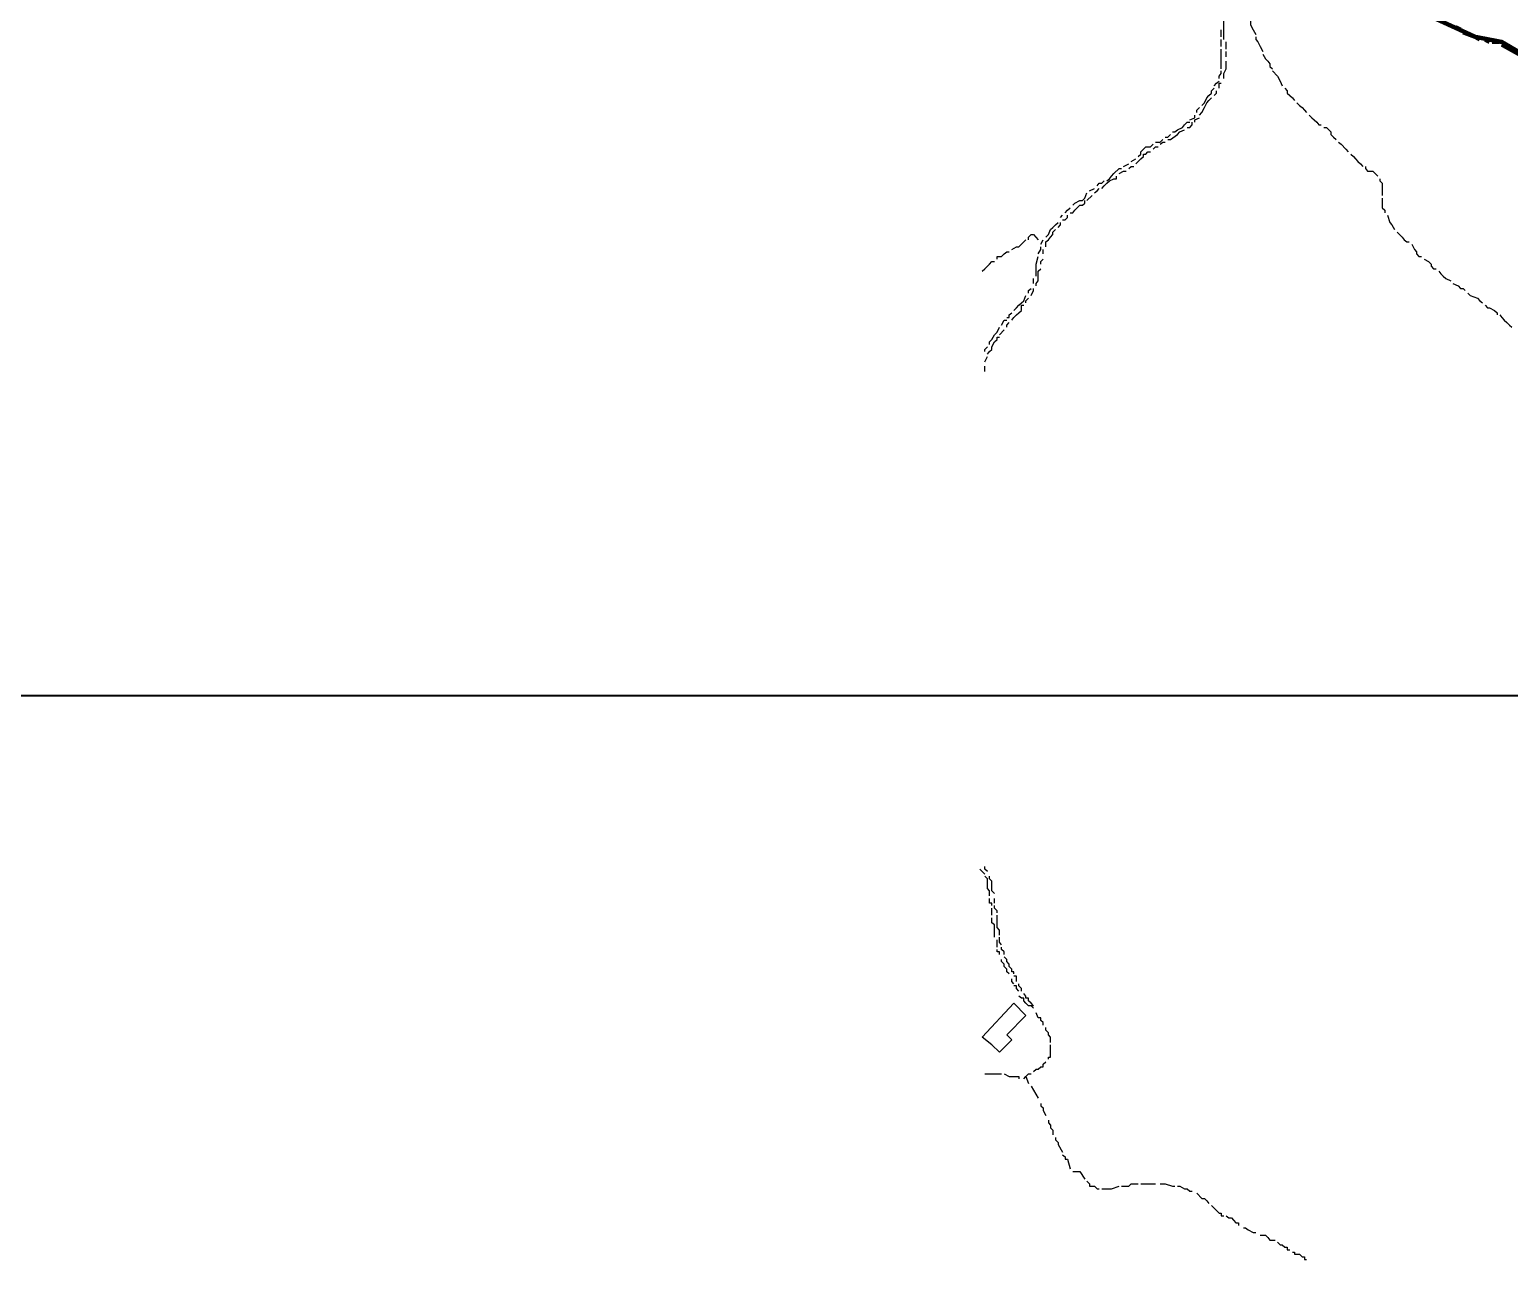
# Model space of a CAD drawing. Header units: millimetres. Extents: x -3588 to 75209, y -3737 to 38254.
# Drawn here: x 4988 to 5810, y 5817 to 6500 of the extents above; entities that cross this region are included whole.
import ezdxf

# ---------------------------------------------------------------- set-up
doc = ezdxf.new("R2010")
doc.units = ezdxf.units.MM
doc.layers.add('P', color=253, linetype='Continuous')

msp = doc.modelspace()

# ---------------------------------------------------------------- linework, layer by layer
at = {"layer": 'P'}
for points, const_width in [([(5828.436, 6479.339), (5805.295, 6492.894), (5790.619, 6495.711), (5757.86, 6510.674)], 2.417), ([(6060.202, 6352.029), (6028.867, 6366.993), (6028.867, 6368.401), (5977.495, 6396.632), (5939.662, 6416.957), (5927.243, 6423.726), (5906.918, 6438.69), (5886.594, 6445.459), (5863.724, 6460.423), (5843.4, 6471.145), (5828.436, 6479.339), (5805.295, 6492.894), (5790.619, 6495.711), (5757.86, 6510.674)], 1.2), ([(5782.426, 6499.664), (5779.609, 6501.072)], 2.417), ([(5793.148, 6494.302), (5790.619, 6495.711), (5783.834, 6498.255)], 2.417), ([(5798.509, 6492.894), (5795.981, 6494.302)], 2.417), ([(5804.159, 6492.894), (5799.934, 6492.894)], 2.417), ([(5814.897, 6486.109), (5805.295, 6491.47)], 2.417), ([(-1120.072, 6129.866), (14080.559, 6129.866)], 1.2)]:
    msp.add_lwpolyline(points, dxfattribs=dict(at, const_width=const_width))
for points in [[(5650.875, 6494.302), (5650.875, 6498.255), (5650.875, 6499.664), (5650.875, 6503.905), (5650.875, 6505.025)], [(5665.838, 6505.025), (5665.838, 6502.48), (5667.247, 6499.664), (5668.671, 6497.119)], [(5649.467, 6495.711), (5649.467, 6497.119), (5649.467, 6498.255), (5649.467, 6499.664)], [(5649.467, 6490.35), (5649.467, 6492.894), (5649.467, 6494.302)], [(5652.299, 6488.941), (5652.299, 6490.35), (5652.299, 6492.894)], [(5668.671, 6495.711), (5668.671, 6494.302), (5669.791, 6492.894), (5671.2, 6490.35), (5672.624, 6487.533)], [(5649.467, 6477.931), (5649.467, 6480.747), (5649.467, 6482.156), (5649.467, 6483.58), (5649.467, 6486.109), (5649.467, 6487.533), (5649.467, 6488.941)], [(5652.299, 6484.7), (5652.299, 6487.533)], [(5672.624, 6486.109), (5674.032, 6483.58), (5675.441, 6482.156), (5676.561, 6480.747), (5676.561, 6479.339), (5677.985, 6477.931)], [(5648.346, 6472.569), (5648.346, 6473.978), (5649.467, 6475.386), (5649.467, 6476.794)], [(5650.875, 6472.569), (5650.875, 6473.978), (5650.875, 6475.386), (5652.299, 6477.931), (5652.299, 6479.339), (5652.299, 6482.156)], [(5677.985, 6476.794), (5680.802, 6473.978), (5682.21, 6471.145), (5683.347, 6468.617)], [(5645.514, 6468.617), (5646.922, 6470.025), (5648.346, 6471.145)], [(5648.346, 6467.208), (5648.346, 6470.025), (5649.467, 6470.025)], [(5637.336, 6452.245), (5638.744, 6453.653), (5640.153, 6456.47), (5641.561, 6459.014), (5642.697, 6460.423), (5644.105, 6461.831)], [(5638.744, 6457.606), (5640.153, 6459.014), (5641.561, 6461.831), (5642.697, 6463.255), (5644.105, 6464.376), (5644.105, 6465.784), (5645.514, 6467.208)], [(5645.514, 6463.255), (5646.922, 6464.376), (5646.922, 6465.784)], [(5684.755, 6467.208), (5686.163, 6465.784), (5686.163, 6464.376), (5688.996, 6461.831), (5690.116, 6460.423)], [(5631.975, 6449.7), (5634.791, 6450.82), (5634.791, 6452.245)], [(5635.912, 6453.653), (5635.912, 6455.061), (5637.336, 6456.47)], [(5691.524, 6459.014), (5692.949, 6457.606), (5694.357, 6456.47), (5695.765, 6455.061), (5696.886, 6453.653)], [(5698.31, 6452.245), (5699.718, 6450.82), (5701.127, 6449.7), (5702.535, 6448.292), (5703.671, 6446.883), (5705.08, 6446.883)], [(5619.828, 6438.69), (5621.236, 6438.69), (5625.189, 6441.506), (5626.597, 6442.931), (5629.142, 6444.051)], [(5622.372, 6442.931), (5623.781, 6442.931), (5625.189, 6444.051), (5628.022, 6445.459), (5629.142, 6446.883), (5630.55, 6448.292), (5631.975, 6448.292)], [(5630.55, 6445.459), (5631.975, 6445.459), (5633.383, 6446.883), (5633.383, 6448.292)], [(5634.791, 6448.292), (5634.791, 6449.7), (5637.336, 6450.82)], [(5706.488, 6445.459), (5707.896, 6445.459), (5709.321, 6444.051), (5710.441, 6442.931), (5710.441, 6441.506), (5711.849, 6440.098), (5713.273, 6438.69)], [(5603.456, 6429.375), (5604.864, 6430.496), (5604.864, 6431.92), (5606.273, 6433.328), (5607.697, 6434.737), (5610.226, 6434.737), (5611.65, 6436.145)], [(5611.65, 6433.328), (5613.058, 6434.737), (5614.467, 6434.737)], [(5613.058, 6437.281), (5615.587, 6437.281), (5617.011, 6438.69)], [(5615.587, 6436.145), (5617.011, 6437.281), (5618.419, 6437.281)], [(5618.419, 6440.098), (5619.828, 6440.098), (5621.236, 6441.506)], [(5714.682, 6437.281), (5716.09, 6436.145), (5718.635, 6433.328), (5720.043, 6431.92)], [(5599.503, 6426.559), (5602.048, 6427.967)], [(5602.048, 6425.134), (5603.456, 6426.559), (5604.864, 6427.967), (5606.273, 6429.375), (5606.273, 6430.496), (5607.697, 6430.496), (5608.817, 6431.92), (5610.226, 6431.92)], [(5721.451, 6430.496), (5722.86, 6429.375), (5723.996, 6427.967), (5725.404, 6426.559), (5726.813, 6425.134), (5728.221, 6423.726)], [(5583.131, 6411.595), (5584.54, 6413.004), (5585.948, 6414.412), (5587.372, 6415.82), (5589.901, 6416.957), (5591.325, 6416.957), (5591.325, 6418.365)], [(5585.948, 6415.82), (5587.372, 6416.957), (5588.493, 6418.365), (5589.901, 6419.773), (5592.734, 6422.606), (5594.142, 6422.606)], [(5592.734, 6419.773), (5595.262, 6421.182), (5596.686, 6421.182)], [(5595.262, 6423.726), (5598.095, 6425.134)], [(5598.095, 6422.606), (5599.503, 6423.726), (5600.911, 6423.726)], [(5729.645, 6423.726), (5729.645, 6422.606), (5730.766, 6421.182), (5733.598, 6421.182), (5735.007, 6419.773), (5736.415, 6418.365)], [(5576.362, 6410.171), (5579.178, 6411.595)], [(5579.178, 6409.051), (5580.587, 6410.171), (5581.723, 6411.595)], [(5580.587, 6413.004), (5581.723, 6414.412), (5583.131, 6414.412), (5584.54, 6415.82)], [(5737.535, 6416.957), (5737.535, 6415.82), (5738.959, 6414.412), (5738.959, 6411.595), (5738.959, 6410.171), (5738.959, 6407.642)], [(5565.623, 6398.04), (5567.048, 6398.04), (5568.168, 6399.448), (5569.576, 6400.857), (5571, 6402.281), (5572.409, 6402.281), (5573.817, 6403.401), (5573.817, 6404.81)], [(5567.048, 6402.281), (5568.168, 6403.401), (5571, 6404.81), (5572.409, 6404.81), (5573.817, 6406.234), (5574.937, 6409.051)], [(5574.937, 6404.81), (5577.77, 6407.642)], [(5738.959, 6406.234), (5738.959, 6404.81), (5738.959, 6402.281), (5738.959, 6400.857), (5740.368, 6399.448), (5740.368, 6398.04)], [(5560.262, 6395.496), (5561.398, 6396.632)], [(5561.398, 6394.087), (5562.807, 6394.087), (5564.215, 6395.496), (5564.215, 6396.632)], [(5562.807, 6398.04), (5564.215, 6399.448), (5565.623, 6400.857)], [(5741.776, 6396.632), (5743.184, 6392.679), (5744.321, 6391.271), (5745.729, 6388.726)], [(5542.482, 6383.077), (5542.482, 6384.485), (5543.89, 6385.909), (5545.299, 6385.909), (5547.843, 6383.077)], [(5552.084, 6384.485), (5553.492, 6385.909), (5554.613, 6388.726), (5556.037, 6389.846), (5557.445, 6391.271), (5558.854, 6392.679)], [(5552.084, 6379.124), (5552.084, 6381.956), (5553.492, 6383.077), (5554.613, 6384.485), (5556.037, 6385.909), (5556.037, 6387.318), (5557.445, 6388.726)], [(5558.854, 6389.846), (5560.262, 6391.271), (5560.262, 6392.679)], [(5747.137, 6387.318), (5749.97, 6384.485), (5751.09, 6383.077), (5752.499, 6381.956), (5753.923, 6381.956)], [(5533.168, 6377.715), (5535.712, 6379.124), (5537.121, 6379.124), (5538.529, 6380.532), (5539.937, 6381.956), (5541.074, 6383.077)], [(5547.843, 6375.171), (5549.251, 6377.715), (5549.251, 6379.124)], [(5549.251, 6380.532), (5550.676, 6383.077)], [(5550.676, 6375.171), (5550.676, 6376.307), (5550.676, 6377.715)], [(5755.331, 6380.532), (5756.74, 6377.715), (5757.86, 6376.307), (5757.86, 6375.171), (5759.284, 6373.763), (5760.693, 6373.763)], [(5516.796, 6365.585), (5518.204, 6366.993), (5519.613, 6368.401), (5520.749, 6369.522), (5522.157, 6370.946), (5523.565, 6370.946)], [(5524.974, 6372.354), (5524.974, 6373.763), (5527.518, 6373.763), (5528.927, 6375.171), (5530.351, 6376.307), (5531.759, 6376.307)], [(5546.723, 6362.752), (5546.723, 6365.585), (5546.723, 6366.993), (5546.723, 6369.522), (5547.843, 6373.763)], [(5549.251, 6369.522), (5549.251, 6370.946), (5550.676, 6372.354)], [(5762.101, 6372.354), (5764.645, 6370.946), (5766.054, 6369.522), (5766.054, 6368.401), (5767.462, 6366.993), (5768.87, 6366.993)], [(5545.299, 6358.799), (5545.299, 6361.632)], [(5546.723, 6357.391), (5546.723, 6358.799), (5547.843, 6360.207), (5547.843, 6361.632), (5547.843, 6362.752), (5547.843, 6365.585), (5549.251, 6366.993)], [(5770.295, 6365.585), (5771.415, 6364.16), (5772.823, 6362.752), (5774.248, 6361.632), (5777.064, 6360.207)], [(5542.482, 6353.438), (5542.482, 6354.846), (5543.89, 6355.982)], [(5543.89, 6352.029), (5545.299, 6354.846), (5545.299, 6355.982)], [(5778.185, 6358.799), (5781.017, 6357.391), (5782.426, 6355.982), (5783.834, 6355.982), (5784.97, 6354.846)], [(5786.378, 6353.438), (5787.787, 6352.029), (5791.74, 6350.621), (5793.148, 6349.197), (5794.572, 6348.077)], [(5533.168, 6338.474), (5534.288, 6339.883), (5535.712, 6341.307), (5537.121, 6342.427), (5538.529, 6343.836), (5538.529, 6346.668), (5539.937, 6346.668)], [(5534.288, 6343.836), (5535.712, 6345.26), (5537.121, 6346.668), (5538.529, 6348.077), (5539.937, 6349.197), (5541.074, 6352.029)], [(5541.074, 6348.077), (5541.074, 6349.197), (5542.482, 6350.621)], [(5795.981, 6346.668), (5797.389, 6345.26), (5798.509, 6345.26), (5801.342, 6343.836), (5802.75, 6342.427), (5802.75, 6341.307)], [(5527.518, 6335.658), (5528.927, 6338.474), (5530.351, 6338.474)], [(5530.351, 6339.883), (5531.759, 6339.883), (5531.759, 6341.307), (5533.168, 6342.427)], [(5530.351, 6334.521), (5530.351, 6335.658), (5531.759, 6337.066)], [(5804.159, 6341.307), (5805.295, 6339.883), (5806.703, 6338.474), (5808.112, 6337.066), (5809.52, 6335.658), (5810.944, 6334.521)], [(5519.613, 6319.558), (5520.749, 6320.982), (5522.157, 6322.103), (5522.157, 6323.511), (5523.565, 6326.344), (5524.974, 6327.752), (5524.974, 6328.872), (5526.398, 6328.872)], [(5520.749, 6324.935), (5520.749, 6326.344), (5522.157, 6327.752), (5523.565, 6330.296), (5524.974, 6331.705), (5526.398, 6334.521)], [(5526.398, 6330.296), (5528.927, 6333.113)], [(5518.204, 6320.982), (5518.204, 6322.103), (5519.613, 6323.511)], [(5518.204, 6315.333), (5519.613, 6318.15)], [(5518.204, 6309.972), (5518.204, 6312.788)], [(5518.204, 6030.787), (5516.796, 6032.195), (5515.388, 6033.604)], [(5519.613, 6032.195), (5518.204, 6033.604), (5518.204, 6035.012)], [(5520.749, 6018.64), (5520.749, 6020.064), (5520.749, 6021.473), (5519.613, 6022.881), (5519.613, 6025.426), (5519.613, 6026.834), (5519.613, 6028.242), (5518.204, 6029.651)], [(5523.565, 6020.064), (5522.157, 6021.473), (5522.157, 6022.881), (5522.157, 6024.001), (5522.157, 6025.426), (5522.157, 6026.834), (5520.749, 6028.242), (5520.749, 6029.651)], [(5520.749, 6014.687), (5520.749, 6016.112), (5520.749, 6017.232)], [(5523.565, 6014.687), (5523.565, 6016.112), (5523.565, 6017.232)], [(5522.157, 6013.279), (5522.157, 6014.687), (5520.749, 6014.687)], [(5522.157, 6007.918), (5522.157, 6009.326), (5522.157, 6010.462), (5522.157, 6011.871)], [(5524.974, 6009.326), (5524.974, 6010.462), (5523.565, 6011.871), (5523.565, 6013.279)], [(5526.398, 5996.907), (5526.398, 5998.315), (5526.398, 5999.74), (5524.974, 6001.148), (5524.974, 6002.556), (5524.974, 6003.677), (5524.974, 6005.101), (5524.974, 6006.509), (5524.974, 6007.918)], [(5523.565, 5995.787), (5523.565, 5996.907), (5523.565, 5998.315), (5523.565, 5999.74), (5523.565, 6001.148), (5523.565, 6002.556), (5522.157, 6003.677), (5522.157, 6005.101), (5522.157, 6006.509)], [(5524.974, 5990.138), (5524.974, 5992.954), (5524.974, 5994.363)], [(5527.518, 5991.546), (5526.398, 5992.954), (5526.398, 5994.363), (5526.398, 5995.787)], [(5526.398, 5986.185), (5526.398, 5987.593), (5524.974, 5987.593), (5524.974, 5989.001)], [(5528.927, 5986.185), (5528.927, 5987.593), (5527.518, 5989.001), (5527.518, 5990.138)], [(5531.759, 5975.462), (5530.351, 5976.582), (5530.351, 5977.991), (5528.927, 5979.415), (5528.927, 5980.823), (5527.518, 5982.232), (5527.518, 5983.352)], [(5534.288, 5975.462), (5534.288, 5976.582), (5533.168, 5976.582), (5533.168, 5977.991), (5531.759, 5979.415), (5531.759, 5980.823), (5530.351, 5982.232), (5530.351, 5983.352), (5528.927, 5984.776)], [(5534.288, 5969.813), (5533.168, 5971.221), (5533.168, 5972.629)], [(5535.712, 5971.221), (5535.712, 5972.629), (5535.712, 5974.038), (5534.288, 5974.038)], [(5537.121, 5965.86), (5535.712, 5967.268), (5535.712, 5968.677), (5534.288, 5968.677)], [(5538.529, 5965.86), (5538.529, 5967.268), (5537.121, 5968.677), (5537.121, 5969.813)], [(5522.157, 5935.933), (5516.796, 5940.174), (5534.288, 5959.09), (5541.074, 5952.305), (5530.351, 5941.582), (5533.168, 5938.766), (5526.398, 5931.98), (5522.157, 5935.933)], [(5545.299, 5957.666), (5543.89, 5957.666), (5542.482, 5957.666), (5541.074, 5959.09), (5539.937, 5960.499), (5539.937, 5961.907), (5538.529, 5961.907), (5537.121, 5963.027)], [(5545.299, 5957.666), (5543.89, 5959.09), (5542.482, 5960.499), (5542.482, 5961.907), (5541.074, 5961.907), (5541.074, 5963.027), (5539.937, 5964.452)], [(5545.299, 5956.258), (5543.89, 5957.666)], [(5550.676, 5946.944), (5550.676, 5948.352), (5549.251, 5949.488), (5549.251, 5950.896), (5547.843, 5950.896), (5546.723, 5953.713)], [(5554.613, 5937.341), (5554.613, 5938.766), (5554.613, 5940.174), (5553.492, 5941.582), (5553.492, 5942.703), (5552.084, 5944.127), (5552.084, 5945.535)], [(5553.492, 5928.027), (5553.492, 5929.163), (5554.613, 5929.163), (5554.613, 5930.572), (5554.613, 5931.98), (5554.613, 5935.933)], [(5545.299, 5921.258), (5546.723, 5922.378), (5547.843, 5922.378), (5549.251, 5923.802), (5550.676, 5923.802), (5550.676, 5925.21), (5552.084, 5926.619)], [(5518.204, 5919.849), (5522.157, 5919.849), (5523.565, 5919.849), (5524.974, 5919.849), (5526.398, 5919.849), (5527.518, 5919.849)], [(5528.927, 5919.849), (5531.759, 5918.441), (5533.168, 5918.441), (5534.288, 5918.441), (5535.712, 5918.441), (5537.121, 5918.441), (5537.121, 5917.017)], [(5539.937, 5917.017), (5541.074, 5918.441)], [(5541.074, 5918.441), (5542.482, 5919.849), (5543.89, 5919.849)], [(5541.074, 5918.441), (5542.482, 5914.488)], [(5543.89, 5913.064), (5547.843, 5906.294)], [(5549.251, 5903.477), (5549.251, 5902.053), (5550.676, 5900.933), (5550.676, 5899.525), (5552.084, 5896.692)], [(5553.492, 5894.163), (5553.492, 5892.739), (5554.613, 5891.331), (5554.613, 5889.922), (5556.037, 5888.514), (5556.037, 5887.378), (5556.037, 5885.969)], [(5557.445, 5884.561), (5557.445, 5883.153), (5558.854, 5881.728), (5558.854, 5880.608), (5561.398, 5876.367)], [(5561.398, 5874.959), (5562.807, 5873.839), (5562.807, 5872.414), (5564.215, 5872.414), (5565.623, 5867.053)], [(5567.048, 5865.645), (5571, 5865.645), (5573.817, 5861.404)], [(5574.937, 5860.283), (5576.362, 5858.875), (5576.362, 5857.467), (5577.77, 5857.467), (5579.178, 5857.467), (5580.587, 5856.042), (5581.723, 5856.042)], [(5583.131, 5856.042), (5584.54, 5856.042), (5585.948, 5856.042), (5588.493, 5856.042), (5592.734, 5857.467)], [(5594.142, 5857.467), (5595.262, 5857.467), (5598.095, 5857.467), (5599.503, 5858.875), (5602.048, 5858.875), (5603.456, 5858.875)], [(5604.864, 5858.875), (5606.273, 5858.875), (5608.817, 5858.875), (5611.65, 5858.875), (5613.058, 5858.875)], [(5615.587, 5858.875), (5617.011, 5858.875), (5618.419, 5858.875), (5622.372, 5857.467), (5623.781, 5857.467)], [(5625.189, 5857.467), (5626.597, 5857.467), (5629.142, 5856.042), (5630.55, 5856.042), (5631.975, 5854.634), (5633.383, 5854.634)], [(5635.912, 5853.514), (5638.744, 5850.681), (5640.153, 5850.681), (5641.561, 5849.273), (5642.697, 5847.865)], [(5644.105, 5846.728), (5645.514, 5845.32), (5648.346, 5842.503), (5649.467, 5842.503), (5649.467, 5841.079), (5650.875, 5841.079)], [(5652.299, 5841.079), (5653.708, 5839.959), (5655.116, 5839.959), (5656.236, 5838.55), (5657.661, 5837.142), (5659.069, 5837.142), (5659.069, 5835.718)], [(5661.886, 5834.309), (5663.022, 5834.309), (5664.43, 5833.189), (5667.247, 5831.765), (5668.671, 5831.765)], [(5671.2, 5830.356), (5672.624, 5830.356), (5674.032, 5830.356), (5675.441, 5828.948), (5676.561, 5827.54), (5677.985, 5827.54), (5679.394, 5827.54)], [(5680.802, 5826.404), (5682.21, 5824.995), (5683.347, 5824.995), (5684.755, 5823.587), (5686.163, 5823.587), (5686.163, 5822.179), (5687.572, 5822.179)], [(5688.996, 5820.754), (5690.116, 5820.754), (5690.116, 5819.634), (5691.524, 5819.634), (5692.949, 5819.634), (5694.357, 5818.226), (5695.765, 5818.226), (5695.765, 5816.817), (5696.886, 5816.817)]]:
    msp.add_lwpolyline(points, dxfattribs=at)

doc.saveas('drawing.dxf')
